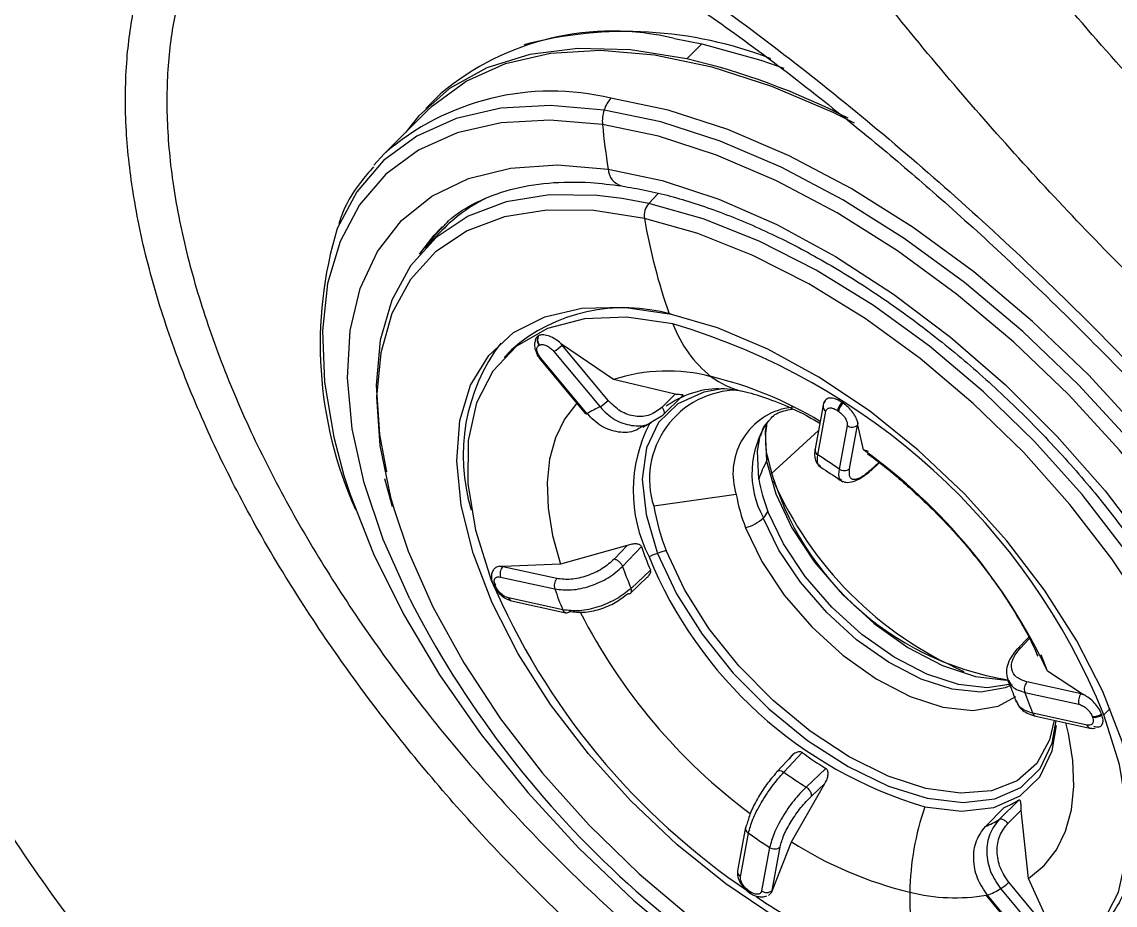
# Model space of a CAD drawing. Extents: x 0 to 84, y -21 to 126.
# Drawn here: x 63.902 to 65.599, y 61.303 to 62.675 of the extents above; entities that cross this region are included whole.
import ezdxf

# ---------------------------------------------------------------- set-up
doc = ezdxf.new("R2010")
doc.units = 0
doc.header["$MEASUREMENT"] = 0
doc.layers.add('1', color=4, linetype='Continuous')

# ---------------------------------------------------------------- blocks, each defined once
blk = doc.blocks.new('PRODIGY')
at = {"layer": '1', "color": 3, "linetype": 'Continuous', "lineweight": 25}
for p, q in [((64.9148, 62.6489), (64.9572, 62.6407)), ((64.9572, 62.6407), (64.9337, 62.6172)), ((64.552, 62.5634), (64.5285, 62.5399)), ((64.5313, 62.537), (64.4638, 62.4696)), ((64.4638, 62.4696), (64.4478, 62.4521)), ((64.8746, 62.3927), (64.8894, 62.4079)), ((64.8746, 62.3927), (64.8336, 62.4003)), ((64.9493, 62.3466), (64.8679, 62.3695)), ((64.5537, 62.3507), (64.5277, 62.3236)), ((64.5544, 62.357), (64.5303, 62.3288)), ((64.5509, 62.3535), (64.5543, 62.3567)), ((64.5303, 62.3288), (64.5357, 62.3343)), ((64.7028, 62.1869), (64.6988, 62.1829)), ((64.7028, 62.1869), (64.7038, 62.1875)), ((64.6615, 62.1655), (64.65, 62.1536)), ((64.7043, 62.1723), (64.7053, 62.1728)), ((64.7406, 62.1731), (64.7361, 62.1771)), ((64.7361, 62.1771), (64.7402, 62.1726)), ((64.7402, 62.1726), (64.7406, 62.1731)), ((64.8118, 62.0865), (64.7402, 62.1726)), ((64.8201, 62.1192), (64.7406, 62.1731)), ((64.7051, 62.1519), (64.7767, 62.0658)), ((64.7787, 62.0663), (64.7071, 62.1524)), ((64.7275, 62.1628), (64.7991, 62.0766)), ((64.9156, 62.0962), (64.8201, 62.1192)), ((64.9156, 62.0962), (64.8951, 62.0759)), ((64.9269, 62.0939), (64.8966, 62.064)), ((65.1452, 62.0791), (65.1328, 62.0114)), ((65.1473, 62.083), (65.1484, 62.0863)), ((65.1746, 62.0838), (65.1762, 62.0828)), ((64.8776, 62.0523), (64.8966, 62.064)), ((65.0987, 62.076), (65.0858, 62.0743)), ((65.1373, 62.0022), (65.1497, 62.0699)), ((65.1675, 62.0711), (65.1691, 62.07)), ((65.1826, 62.0478), (65.1702, 61.9801)), ((65.1864, 61.9807), (65.1989, 62.0484)), ((65.1991, 62.0523), (65.1989, 62.0484)), ((65.1989, 62.0484), (65.1993, 62.0488)), ((65.1993, 62.0488), (65.1991, 62.0523)), ((65.2081, 62.0099), (65.1993, 62.0488)), ((65.0647, 61.9729), (65.138, 62.0398)), ((65.216, 62.0074), (65.2081, 62.0099)), ((65.2192, 61.9776), (65.2322, 61.9898)), ((65.2317, 61.9903), (65.2205, 61.9797)), ((64.4644, 61.9655), (64.4764, 61.9221)), ((65.0105, 61.9408), (64.8825, 61.9224)), ((64.8412, 61.8612), (64.7377, 61.8326)), ((64.8412, 61.8612), (64.8213, 61.8405)), ((64.8633, 61.8596), (64.834, 61.829)), ((64.6485, 61.829), (64.6437, 61.8291)), ((64.6437, 61.8291), (64.648, 61.8285)), ((64.648, 61.8285), (64.6485, 61.829)), ((64.732, 61.81), (64.648, 61.8285)), ((64.7377, 61.8326), (64.6485, 61.829)), ((64.6447, 61.8124), (64.7287, 61.7939)), ((64.8463, 61.7876), (64.8724, 61.8124)), ((64.8472, 61.7948), (64.8772, 61.8233)), ((64.6321, 61.803), (64.6327, 61.8014)), ((64.6338, 61.8062), (64.637, 61.8004)), ((64.6366, 61.7986), (64.636, 61.8002)), ((64.7412, 61.7614), (64.6572, 61.7799)), ((64.6617, 61.7754), (64.7457, 61.757)), ((65.464, 61.7187), (65.4467, 61.7006)), ((65.4515, 61.7018), (65.4653, 61.7164)), ((65.4937, 61.6663), (65.4836, 61.6916)), ((65.5462, 61.6314), (65.4937, 61.6663)), ((65.5458, 61.631), (65.4617, 61.6494)), ((65.4584, 61.6333), (65.5425, 61.6148)), ((65.5462, 61.6314), (65.5458, 61.631)), ((65.5458, 61.631), (65.5504, 61.6295)), ((65.5504, 61.6295), (65.5462, 61.6314)), ((65.581, 61.5984), (65.5908, 61.608)), ((65.555, 61.5823), (65.4709, 61.6008)), ((65.4755, 61.5964), (65.5595, 61.5779)), ((65.563, 61.5962), (65.5636, 61.5946)), ((65.5774, 61.6), (65.578, 61.5985)), ((65.5697, 61.5794), (65.5654, 61.58)), ((65.1129, 61.5398), (65.0843, 61.5095)), ((65.0962, 61.5343), (65.0739, 61.5106)), ((65.119, 61.4862), (65.1496, 61.5151)), ((65.0964, 61.4012), (65.1481, 61.4919)), ((65.1274, 61.4723), (65.1481, 61.4919)), ((65.4262, 61.4542), (65.3972, 61.4249)), ((65.4187, 61.4359), (65.4489, 61.4658)), ((65.4321, 61.4298), (65.4526, 61.4502)), ((65.4643, 61.3441), (65.4526, 61.4502)), ((65.0249, 61.4238), (65.0125, 61.3562)), ((65.017, 61.347), (65.0295, 61.4146)), ((65.0666, 61.3259), (65.0964, 61.4011)), ((65.0623, 61.3925), (65.0499, 61.3249)), ((65.0662, 61.3254), (65.0786, 61.3931)), ((65.5052, 61.2522), (65.4336, 61.3383)), ((65.5057, 61.2526), (65.4643, 61.3441)), ((65.0321, 61.3236), (65.0305, 61.3247)), ((65.031, 61.322), (65.0326, 61.3209)), ((65.0603, 61.3178), (65.065, 61.3222)), ((65.065, 61.3222), (65.0666, 61.3259)), ((65.0662, 61.3254), (65.065, 61.3222)), ((65.0666, 61.3259), (65.0662, 61.3254)), ((65.3985, 61.3176), (65.4702, 61.2315)), ((65.4722, 61.2319), (65.4006, 61.3181)), ((65.4209, 61.3285), (65.4925, 61.2423))]:
    blk.add_line(p, q, dxfattribs=at)
at = {"layer": '1', "color": 3, "linetype": 'Continuous', "lineweight": 25, "flags": 128}
for points in [[(64.9572, 62.6407), (65.0488, 62.6153), (65.0841, 62.6029)], [(64.9337, 62.6172), (64.8464, 62.6311), (64.7648, 62.6335), (64.6901, 62.6241), (64.6234, 62.6032), (64.5655, 62.5711), (64.5175, 62.5282), (64.4976, 62.5033)], [(64.5313, 62.537), (64.539, 62.5445), (64.5911, 62.5828), (64.6525, 62.6102), (64.7224, 62.6262), (64.7998, 62.6307), (64.8835, 62.6236), (64.9724, 62.6049), (65.0651, 62.5749), (65.1603, 62.5342), (65.1933, 62.5178)], [(65.8841, 61.6583), (65.8364, 61.7544), (65.779, 61.8506), (65.7127, 61.9456), (65.6385, 62.038), (65.5574, 62.1264), (65.4706, 62.2095), (65.3794, 62.2862), (65.2851, 62.3553), (65.1891, 62.4157), (65.0928, 62.4667), (64.9976, 62.5075), (64.9049, 62.5374), (64.816, 62.5561)], [(64.8053, 62.5378), (64.7221, 62.5449), (64.6452, 62.5405), (64.5758, 62.5245), (64.5148, 62.4973), (64.4631, 62.4593), (64.4215, 62.4109), (64.3911, 62.354)], [(65.9473, 61.2931), (65.9441, 61.3743), (65.9293, 61.4611), (65.9033, 61.552), (65.8663, 61.6459), (65.819, 61.7414), (65.762, 61.837), (65.6961, 61.9314), (65.6223, 62.0232), (65.5418, 62.111), (65.4556, 62.1936), (65.365, 62.2697), (65.2713, 62.3383), (65.176, 62.3984), (65.0803, 62.4491), (64.9857, 62.4895), (64.8936, 62.5193), (64.8053, 62.5378)], [(64.8028, 62.5153), (64.7211, 62.5222), (64.6456, 62.5179), (64.5774, 62.5022), (64.5174, 62.4755), (64.4667, 62.4381), (64.4259, 62.3906), (64.3955, 62.3336), (64.3761, 62.2681), (64.368, 62.1949), (64.3712, 62.1151), (64.3856, 62.0299), (64.4016, 61.9702)], [(65.9246, 61.2926), (65.9214, 61.3724), (65.9069, 61.4575), (65.8813, 61.5469), (65.845, 61.6392), (65.7985, 61.7329), (65.7425, 61.8268), (65.6778, 61.9195), (65.6054, 62.0097), (65.5262, 62.0959), (65.4416, 62.1771), (65.3526, 62.2519), (65.2606, 62.3193), (65.1669, 62.3783), (65.0729, 62.428), (64.98, 62.4678), (64.8896, 62.497), (64.8028, 62.5153)], [(64.5033, 61.7791), (64.5026, 61.7805), (64.4625, 61.8706), (64.4329, 61.9585), (64.4144, 62.0428), (64.4071, 62.122), (64.4113, 62.1951), (64.4268, 62.2608), (64.4534, 62.3182), (64.4907, 62.3662), (64.5381, 62.4042), (64.5949, 62.4315), (64.6601, 62.4477), (64.7328, 62.4526), (64.8117, 62.4461)], [(64.8117, 62.4461), (64.8957, 62.4282), (64.9833, 62.3993), (65.0734, 62.3599), (65.1643, 62.3105), (65.2547, 62.2519), (65.3431, 62.185), (65.4282, 62.111), (65.5086, 62.0309), (65.5831, 61.9461), (65.6504, 61.8578), (65.7096, 61.7675), (65.7596, 61.6765), (65.7997, 61.5864), (65.8293, 61.4986), (65.8478, 61.4143), (65.8551, 61.335), (65.8509, 61.262)], [(64.8336, 62.4003), (64.7947, 62.405), (64.7205, 62.4058), (64.6533, 62.395), (64.5944, 62.3728), (64.5445, 62.3396), (64.5047, 62.2958), (64.4756, 62.2424), (64.4578, 62.1802), (64.4514, 62.1102), (64.4566, 62.0337), (64.4674, 61.9757)], [(65.8071, 61.3971), (65.8041, 61.4221), (65.7874, 61.5039), (65.7594, 61.5895), (65.7206, 61.6774), (65.6717, 61.7662), (65.6136, 61.8544), (65.5472, 61.9404), (65.4737, 62.0228), (65.3943, 62.1001), (65.3103, 62.171), (65.2233, 62.2344), (65.1347, 62.2891), (65.0461, 62.3342), (64.9589, 62.3689), (64.8746, 62.3927)], [(64.8679, 62.3695), (64.7894, 62.3816), (64.7166, 62.3824), (64.6506, 62.3718), (64.5927, 62.35), (64.5438, 62.3173), (64.5047, 62.2744), (64.4761, 62.2219), (64.4586, 62.1608), (64.4523, 62.0921), (64.4574, 62.0169), (64.4739, 61.9366), (64.4794, 61.9172)], [(64.5189, 62.314), (64.5415, 62.3435), (64.5509, 62.3535)], [(65.7705, 61.4719), (65.7643, 61.4967), (65.7368, 61.5807), (65.6987, 61.6671), (65.6507, 61.7543), (65.5937, 61.8409), (65.5285, 61.9253), (65.4562, 62.0062), (65.3783, 62.0821), (65.2958, 62.1518), (65.2104, 62.214), (65.1234, 62.2678), (65.0363, 62.312), (64.9507, 62.3461), (64.9493, 62.3466)], [(65.305, 61.1852), (65.2297, 61.2071), (65.1517, 61.2401), (65.0726, 61.2833), (64.9943, 61.336), (64.9184, 61.3969), (64.8468, 61.4646), (64.7809, 61.5376), (64.7223, 61.6144), (64.6722, 61.6931), (64.6318, 61.7721), (64.6021, 61.8495), (64.5835, 61.9236), (64.5766, 61.9929), (64.5816, 62.0556), (64.5982, 62.1105), (64.6262, 62.1563), (64.6649, 62.192), (64.7135, 62.2167), (64.7708, 62.23), (64.8356, 62.2315), (64.9064, 62.2212)], [(64.9122, 62.2056), (64.8402, 62.2158), (64.7747, 62.2134), (64.7174, 62.1984), (64.6696, 62.1712), (64.6326, 62.1324), (64.6072, 62.0831), (64.5941, 62.0245), (64.5936, 61.9579), (64.6056, 61.8851), (64.63, 61.8077)], [(65.305, 61.1852), (65.3758, 61.175), (65.4406, 61.1765), (65.4979, 61.1897), (65.5465, 61.2145), (65.5851, 61.2502), (65.6131, 61.2959), (65.6298, 61.3508), (65.6347, 61.4136), (65.6279, 61.4828), (65.6093, 61.557), (65.5795, 61.6344), (65.5392, 61.7133), (65.4891, 61.7921), (65.4305, 61.8688), (65.3646, 61.9418), (65.2929, 62.0096), (65.2171, 62.0704), (65.1388, 62.1231), (65.0597, 62.1664), (64.9816, 62.1993), (64.9064, 62.2212)], [(64.705, 62.1521), (64.7051, 62.1519), (64.7054, 62.1518), (64.7061, 62.152), (64.7071, 62.1524)], [(64.9862, 62.104), (64.9603, 62.0994), (64.92, 62.0816), (64.8899, 62.0524), (64.8713, 62.0129), (64.8647, 61.9646), (64.8705, 61.9093), (64.8884, 61.8491)], [(64.763, 62.0823), (64.744, 62.0578), (64.7297, 62.0287), (64.7207, 61.9957), (64.7169, 61.959), (64.7186, 61.9193), (64.7255, 61.877), (64.7377, 61.8326)], [(65.1455, 62.0802), (65.1454, 62.0799), (65.1452, 62.0791)], [(65.0574, 62.0521), (65.0554, 62.0382), (65.0577, 61.9925)], [(65.0455, 61.9645), (65.0433, 62.0078), (65.0478, 62.0316)], [(65.0577, 61.9925), (65.0717, 61.9418), (65.097, 61.8886), (65.132, 61.8355), (65.1752, 61.7852), (65.2244, 61.7402), (65.277, 61.7028), (65.3305, 61.6749), (65.3821, 61.6578), (65.4293, 61.6524), (65.4331, 61.6525)], [(64.4016, 61.9702), (64.4112, 61.9405), (64.4475, 61.8483), (64.494, 61.7545), (64.55, 61.6606), (64.6147, 61.5679), (64.6872, 61.4777), (64.7663, 61.3915), (64.851, 61.3104), (64.94, 61.2355), (65.032, 61.1681), (65.1257, 61.1091), (65.2196, 61.0594), (65.3125, 61.0196), (65.313, 61.0194)], [(64.4794, 61.9172), (64.5014, 61.8526), (64.5395, 61.7662), (64.5875, 61.679), (64.6445, 61.5924), (64.7098, 61.508), (64.782, 61.4271), (64.8599, 61.3512), (64.9424, 61.2815), (65.0278, 61.2193), (65.1148, 61.1655), (65.2019, 61.1212), (65.2875, 61.0871), (65.3703, 61.0638)], [(65.4341, 61.6453), (65.4001, 61.6403), (65.3554, 61.6453), (65.3064, 61.6613), (65.2556, 61.6877), (65.2055, 61.7231), (65.1587, 61.7657), (65.1174, 61.8134), (65.0838, 61.8638), (65.0595, 61.9144)], [(65.4386, 61.6448), (65.4279, 61.6401), (65.3901, 61.6336), (65.3458, 61.6382), (65.2973, 61.654), (65.2469, 61.68), (65.1973, 61.7149), (65.1509, 61.7571), (65.11, 61.8043), (65.0766, 61.8543), (65.0525, 61.9044)], [(65.0251, 61.889), (65.0502, 61.8366), (65.085, 61.7844), (65.1277, 61.735), (65.1761, 61.6909), (65.2279, 61.6543), (65.2805, 61.627), (65.3313, 61.6104), (65.3776, 61.6053), (65.4173, 61.6119), (65.4444, 61.6266)], [(64.8884, 61.8491), (64.9177, 61.7865), (64.9574, 61.7237), (65.0058, 61.6633), (65.0612, 61.6075), (65.1213, 61.5584), (65.184, 61.518), (65.2467, 61.4878), (65.3071, 61.469), (65.3629, 61.4622), (65.4119, 61.4679), (65.4521, 61.4856), (65.4822, 61.5148), (65.5009, 61.5543), (65.5069, 61.5894)], [(65.5039, 61.5901), (65.4969, 61.5594), (65.4772, 61.5228), (65.4468, 61.4961), (65.4068, 61.4805), (65.3588, 61.4765), (65.3046, 61.4842), (65.2461, 61.5033), (65.1856, 61.5332), (65.1253, 61.5728), (65.0676, 61.6204), (65.0145, 61.6744), (64.9681, 61.7327), (64.9301, 61.7932), (64.9019, 61.8535)], [(65.2989, 61.2005), (65.3709, 61.1904), (65.4364, 61.1928), (65.4937, 61.2078), (65.5415, 61.235), (65.5785, 61.2737), (65.6039, 61.323), (65.617, 61.3817), (65.6175, 61.4483), (65.6054, 61.5211), (65.581, 61.5984)], [(65.3031, 61.4554), (65.3601, 61.4485), (65.4101, 61.4542), (65.4513, 61.4724), (65.482, 61.5022), (65.5011, 61.5426), (65.5075, 61.5819)], [(65.4643, 61.3441), (65.4883, 61.3641), (65.5075, 61.3888), (65.5218, 61.4179), (65.5308, 61.4509), (65.5346, 61.4876), (65.533, 61.5273), (65.526, 61.5696), (65.522, 61.5861)], [(65.3996, 61.3197), (65.3995, 61.3196), (65.3988, 61.3187), (65.3985, 61.318), (65.3985, 61.3176), (65.3989, 61.3175), (65.3996, 61.3177), (65.4006, 61.3181)]]:
    blk.add_lwpolyline(points, dxfattribs=at)
at = {"layer": '1', "color": 3, "linetype": 'Continuous', "lineweight": 25}
for centre, radius, start, end in [((64.818, 62.247), 0.4133, 76.4564, 130.0486), ((64.839, 62.0389), 0.6208, 68.7307, 104.7742), ((64.6866, 61.5583), 1.0873, 62.7684, 76.8695), ((64.7235, 62.1727), 0.3944, 76.4328, 131.1711), ((64.849, 62.5245), 0.0456, 136.1957, 162.9996), ((64.859, 62.5205), 0.0564, 162.0901, 185.3289), ((65.92, 62.6232), 1.1224, 185.5189, 189.0806), ((64.8399, 62.4471), 0.0282, 182.0289, 255.0239), ((64.7325, 62.1782), 0.2485, 116.3701, 136.0416), ((64.8954, 62.3741), 0.0279, 138.3528, 189.5222), ((65.7752, 62.5258), 0.9207, 189.7734, 199.3172), ((64.9913, 62.1737), 0.6267, 163.281, 204.139), ((64.8365, 61.963), 0.2677, 74.2125, 130.8332), ((65.0888, 62.2713), 0.1885, 200.4001, 231.5849), ((64.6178, 61.2093), 1.0389, 21.9975, 73.5382), ((64.7138, 62.1807), 0.0126, 150.5597, 221.644), ((64.7148, 62.1812), 0.0127, 150.5849, 221.6188), ((64.877, 62.0012), 0.2905, 143.0428, 196.9011), ((64.6955, 62.2171), 0.063, 300.4787, 315.12), ((64.9034, 61.8629), 0.2695, 75.3214, 108.0188), ((64.8329, 61.5455), 0.5946, 58.8265, 76.4947), ((65.0483, 62.2246), 0.1267, 232.8441, 256.8314), ((65.0142, 61.9646), 0.1383, 90.5524, 197.7608), ((64.9868, 61.9602), 0.1449, 91.2184, 125.8418), ((64.7671, 62.131), 0.063, 300.4762, 315.1122), ((65.1544, 62.0779), 0.00929, 172.773, 239.8533), ((65.1978, 62.0626), 0.0315, 137.6268, 164.3484), ((65.1994, 62.0615), 0.0315, 137.6197, 164.3393), ((64.7773, 62.068), 0.00224, 255.934, 310.9112), ((64.8594, 61.9331), 0.1557, 112.8073, 121.2275), ((65.1094, 61.973), 0.104, 103.1426, 198.0314), ((65.0761, 61.9463), 0.2256, 152.3074, 206.9947), ((65.1788, 61.9735), 0.1439, 145.7203, 208.666), ((65.1903, 62.0588), 0.0135, 235.0059, 309.0955), ((65.142, 62.0102), 0.00929, 172.7891, 239.8488), ((65.0492, 61.9974), 0.00971, 330.0421, 22.4944), ((65.5044, 62.1054), 0.4582, 193.1578, 260.9732), ((64.7048, 61.3235), 0.8048, 54.6732, 57.493), ((64.6898, 61.2886), 0.8882, 25.1645, 54.2993), ((65.2211, 61.9049), 0.1855, 151.7978, 161.2618), ((65.1779, 61.9912), 0.0135, 235.0257, 309.0758), ((65.3037, 62.0101), 0.2622, 190.0246, 201.4002), ((65.596, 62.1934), 0.5764, 203.6645, 246.2274), ((65.2779, 61.9881), 0.2716, 190.0272, 201.3955), ((65.2374, 61.985), 0.3604, 190.0161, 201.4044), ((65.031, 61.927), 0.0312, 313.7242, 336.2719), ((65.0079, 61.9517), 0.065, 285.3208, 313.4059), ((65.2983, 62.0062), 0.459, 198.6228, 203.4687), ((64.9622, 61.6444), 0.2177, 109.8343, 113.5827), ((65.4955, 62.0972), 0.6701, 202.2178, 253.3176), ((64.9615, 61.6466), 0.2154, 106.0707, 109.8466), ((64.6603, 61.8176), 0.0164, 138.3053, 198.4637), ((65.2696, 61.9769), 0.46, 198.7585, 203.3302), ((65.6491, 62.2426), 1.1079, 203.1102, 236.055), ((64.7443, 61.7991), 0.0164, 138.3268, 198.4455), ((64.6366, 61.8051), 0.00492, 201.7476, 263.7709), ((64.6373, 61.8036), 0.00512, 206.1199, 262.8176), ((65.2453, 61.974), 0.547, 199.2248, 202.8702), ((65.8788, 62.4807), 1.5441, 207.0266, 247.3544), ((64.6636, 61.7819), 0.00674, 197.2176, 253.5594), ((64.7471, 61.7629), 0.00603, 194.5077, 319.8248), ((65.5677, 62.1646), 0.8969, 206.9553, 233.3454), ((65.474, 61.6385), 0.0164, 138.3166, 198.4524), ((64.9527, 61.4201), 0.5488, 19.2292, 22.863), ((65.5581, 61.62), 0.0164, 138.3176, 198.4513), ((65.4772, 61.6026), 0.00651, 196.1419, 254.6055), ((65.5657, 61.615), 0.019, 262.0055, 308.1918), ((65.5663, 61.6134), 0.019, 261.9672, 308.2126), ((65.5612, 61.5842), 0.00654, 196.2878, 254.6661), ((65.5103, 62.0912), 0.6797, 234.2235, 237.9473), ((65.4805, 62.0613), 0.6794, 234.3247, 237.8469), ((65.7145, 61.3148), 0.4347, 161.1285, 178.9175), ((65.3784, 61.576), 0.1307, 291.4162, 302.6053), ((65.3489, 61.5463), 0.1306, 291.7225, 302.3104), ((65.0334, 61.4222), 0.00855, 139.0409, 242.3486), ((65.4956, 62.0723), 0.8061, 234.6736, 237.4887), ((65.4215, 61.9098), 0.6037, 237.4129, 256.4266), ((65.0701, 61.4036), 0.0135, 235.0156, 309.0858), ((65.0217, 61.355), 0.00928, 172.7743, 239.8637), ((65.389, 61.3827), 0.063, 300.4688, 315.1197), ((65.0328, 61.3237), 0.00254, 156.8422, 222.9268), ((65.0342, 61.3226), 0.00229, 154.2542, 234.4588), ((65.494, 61.98), 0.8035, 235.7595, 255.948), ((65.0576, 61.3359), 0.0135, 235.0112, 309.0732), ((65.6206, 61.3134), 0.3409, 178.4002, 199.3402), ((65.3502, 61.6028), 0.2886, 255.8735, 279.6513), ((65.3404, 61.4612), 0.1553, 292.7906, 301.2337)]:
    blk.add_arc(centre, radius, start, end, dxfattribs=at)
for points, knots in [([(64.8012, 63.9735), (64.8037, 63.9753), (64.8086, 63.9789), (64.8163, 63.9839), (64.8242, 63.9887), (64.8325, 63.9931), (64.841, 63.9972), (64.8498, 64.001), (64.8589, 64.0045), (64.8682, 64.0077), (64.8778, 64.0106), (64.8877, 64.0131), (64.8979, 64.0154), (64.9158, 64.0187), (64.9425, 64.0219), (64.9799, 64.023), (65.0202, 64.021), (65.0783, 64.0139), (65.1577, 63.9968), (65.2635, 63.9622), (65.3782, 63.9141), (65.501, 63.8527), (65.6295, 63.7791), (65.7619, 63.694), (65.8959, 63.5993), (66.0288, 63.4975), (66.1598, 63.3894), (66.2865, 63.2775), (66.408, 63.163), (66.5235, 63.0476), (66.616, 62.9493), (66.6883, 62.8689), (66.7611, 62.7854), (66.8499, 62.6783), (66.9509, 62.5476), (67.0451, 62.4154), (67.1302, 62.2841), (67.1925, 62.1771), (67.2365, 62.0938), (67.2764, 62.0126), (67.3181, 61.9155), (67.3482, 61.8257), (67.3654, 61.7586), (67.3748, 61.7113), (67.3809, 61.6666), (67.3844, 61.6118), (67.3808, 61.5503), (67.3678, 61.503), (67.355, 61.4745), (67.3474, 61.4603), (67.3389, 61.4471), (67.3296, 61.4347), (67.3194, 61.4231), (67.3083, 61.4124), (67.3002, 61.406), (67.2962, 61.4028)], [0, 0, 0, 0, 0.004883, 0.009758, 0.014625, 0.019486, 0.024341, 0.029192, 0.03404, 0.038886, 0.043732, 0.048578, 0.053425, 0.058275, 0.073506, 0.088791, 0.104429, 0.120053, 0.152277, 0.184337, 0.217093, 0.250019, 0.28294, 0.31568, 0.348072, 0.379986, 0.41085, 0.44174, 0.471349, 0.500021, 0.528633, 0.543413, 0.558266, 0.588766, 0.620005, 0.651889, 0.684302, 0.717058, 0.733552, 0.74999, 0.782751, 0.815644, 0.831839, 0.848056, 0.86405, 0.879986, 0.910777, 0.941717, 0.950085, 0.95843, 0.966757, 0.975072, 0.98338, 0.991688, 1, 1, 1, 1]), ([(67.2962, 61.4028), (67.2938, 61.401), (67.289, 61.3975), (67.2815, 61.3926), (67.2737, 61.3879), (67.2656, 61.3836), (67.2572, 61.3795), (67.2424, 61.3731), (67.2203, 61.3655), (67.178, 61.3561), (67.1181, 61.3516), (67.0346, 61.3589), (66.9399, 61.3796), (66.8342, 61.4141), (66.7193, 61.462), (66.5966, 61.5233), (66.4679, 61.5974), (66.3356, 61.6823), (66.2017, 61.7767), (66.0682, 61.879), (65.9371, 61.9873), (65.8111, 62.0987), (65.6901, 62.2125), (65.5741, 62.3285), (65.4619, 62.4477), (65.3524, 62.5714), (65.247, 62.6985), (65.146, 62.8293), (65.0525, 62.9608), (64.9673, 63.0922), (64.8923, 63.2208), (64.8291, 63.3444), (64.7877, 63.4415), (64.7612, 63.5149), (64.7395, 63.5848), (64.7207, 63.666), (64.7121, 63.7518), (64.7168, 63.8258), (64.7297, 63.8731), (64.7425, 63.9017), (64.7501, 63.9158), (64.7585, 63.9292), (64.7679, 63.9416), (64.7781, 63.9531), (64.7891, 63.9639), (64.7972, 63.9703), (64.8012, 63.9735)], [0, 0, 0, 0, 0.004758, 0.009523, 0.014296, 0.019078, 0.023871, 0.028675, 0.043482, 0.058308, 0.089246, 0.120007, 0.151923, 0.18434, 0.217084, 0.250004, 0.282921, 0.31567, 0.347965, 0.38, 0.41125, 0.441743, 0.470853, 0.499986, 0.529052, 0.558285, 0.58922, 0.619987, 0.651901, 0.684318, 0.717064, 0.749983, 0.782902, 0.799267, 0.815661, 0.847968, 0.879989, 0.910766, 0.941693, 0.950075, 0.95843, 0.966763, 0.975081, 0.98339, 0.991694, 1, 1, 1, 1]), ([(65.1096, 63.9351), (65.1135, 63.9363), (65.12, 63.9382), (65.1366, 63.9394), (65.155, 63.9391), (65.1787, 63.9372), (65.2146, 63.9317), (65.2616, 63.9203), (65.3137, 63.9041), (65.3696, 63.8835), (65.4389, 63.8539), (65.5156, 63.8166), (65.6154, 63.7623), (65.7355, 63.6893), (65.879, 63.5913), (66.0506, 63.4617), (66.2452, 63.2981), (66.4329, 63.1205), (66.5886, 62.9591), (66.7156, 62.8172), (66.8359, 62.6716), (66.9478, 62.524), (67.0468, 62.3796), (67.122, 62.2566), (67.1781, 62.1534), (67.2212, 62.0641), (67.2552, 61.9814), (67.2783, 61.911), (67.292, 61.8557), (67.2978, 61.8182), (67.2997, 61.7937), (67.2999, 61.7755), (67.2989, 61.7607), (67.2975, 61.7552), (67.2967, 61.752)], [0, 0, 0, 0, 0.031041, 0.052097, 0.066047, 0.079433, 0.105022, 0.129894, 0.149066, 0.1724, 0.19626, 0.225548, 0.251511, 0.29249, 0.335755, 0.377561, 0.439685, 0.50081, 0.540563, 0.581311, 0.622587, 0.664407, 0.707769, 0.749332, 0.777085, 0.8074, 0.841448, 0.870026, 0.895557, 0.922835, 0.936536, 0.950414, 0.970793, 1, 1, 1, 1]), ([(67.2346, 61.6628), (67.2335, 61.662), (67.2294, 61.6589), (67.2197, 61.6524), (67.2026, 61.6429), (67.1771, 61.6326), (67.1438, 61.6242), (67.1045, 61.6197), (67.0607, 61.6198), (67.0176, 61.624), (66.9656, 61.6331), (66.9012, 61.6493), (66.813, 61.6797), (66.7149, 61.7221), (66.6076, 61.777), (66.5007, 61.8394), (66.3949, 61.908), (66.2882, 61.9829), (66.1889, 62.0582), (66.0586, 62.1637), (65.9082, 62.296), (65.7641, 62.4368), (65.6426, 62.5647), (65.5463, 62.6727), (65.4456, 62.7942), (65.3547, 62.912), (65.2733, 63.0266), (65.1986, 63.1424), (65.1354, 63.2512), (65.0797, 63.3607), (65.0367, 63.4612), (65.0049, 63.5565), (64.9861, 63.6401), (64.9791, 63.7125), (64.9819, 63.7665), (64.9908, 63.8099), (65.0019, 63.8392), (65.0139, 63.8607), (65.0235, 63.8745), (65.0336, 63.8866), (65.0444, 63.8975), (65.0525, 63.9039), (65.0565, 63.9071)], [0, 0, 0, 0, 0.002544, 0.009578, 0.021219, 0.037652, 0.05713, 0.076877, 0.097003, 0.117446, 0.131728, 0.159187, 0.189676, 0.223158, 0.253824, 0.287649, 0.316511, 0.343526, 0.376279, 0.398001, 0.450322, 0.499995, 0.520493, 0.558243, 0.589228, 0.619997, 0.65486, 0.684289, 0.718063, 0.749981, 0.784439, 0.815642, 0.849525, 0.879959, 0.907932, 0.927316, 0.950175, 0.961569, 0.97134, 0.981004, 0.990558, 1, 1, 1, 1]), ([(63.9016, 63.049), (63.9039, 63.0508), (63.9086, 63.0543), (63.916, 63.0594), (63.9236, 63.0641), (63.9315, 63.0686), (63.9397, 63.0728), (63.9481, 63.0767), (63.9568, 63.0803), (63.9657, 63.0837), (63.9749, 63.0867), (63.9844, 63.0895), (63.9941, 63.0921), (64.0041, 63.0943), (64.0334, 63.1), (64.086, 63.1043), (64.1697, 63.0977), (64.2633, 63.0785), (64.3493, 63.0516), (64.4222, 63.0236), (64.4982, 62.9912), (64.5981, 62.9427), (64.724, 62.8724), (64.8554, 62.7899), (64.9902, 62.6963), (65.1275, 62.5922), (65.2654, 62.4789), (65.4025, 62.3577), (65.5369, 62.23), (65.6667, 62.0973), (65.7908, 61.9612), (65.9074, 61.8234), (66.0155, 61.6855), (66.1135, 61.5494), (66.2008, 61.4164), (66.276, 61.2884), (66.3392, 61.166), (66.3896, 61.0509), (66.4275, 60.9437), (66.452, 60.8462), (66.4637, 60.7583), (66.4627, 60.6811), (66.4497, 60.6143), (66.4308, 60.572), (66.414, 60.5466), (66.404, 60.5339), (66.3931, 60.522), (66.3814, 60.5111), (66.3687, 60.501), (66.3551, 60.4918), (66.3453, 60.4865), (66.3404, 60.4838)], [0, 0, 0, 0, 0.004625, 0.009247, 0.013868, 0.018487, 0.023108, 0.027729, 0.032353, 0.03698, 0.041611, 0.046246, 0.050888, 0.055537, 0.060193, 0.090833, 0.121356, 0.152443, 0.183442, 0.199119, 0.214803, 0.246313, 0.278137, 0.309743, 0.341735, 0.373635, 0.405691, 0.437787, 0.469921, 0.502041, 0.534049, 0.566217, 0.598233, 0.630176, 0.661887, 0.693724, 0.725135, 0.756699, 0.78788, 0.818973, 0.849555, 0.880311, 0.910511, 0.940699, 0.949175, 0.95764, 0.966099, 0.974559, 0.983026, 0.991504, 1, 1, 1, 1]), ([(64.2195, 63.0089), (64.2258, 63.0103), (64.2367, 63.0127), (64.2596, 63.0132), (64.2836, 63.0117), (64.3114, 63.0081), (64.3431, 63.0022), (64.3856, 62.9919), (64.4464, 62.9731), (64.5288, 62.9408), (64.6203, 62.8979), (64.7135, 62.8481), (64.8062, 62.7933), (64.9042, 62.7302), (65.0113, 62.6555), (65.1224, 62.5717), (65.2273, 62.487), (65.3258, 62.4026), (65.4271, 62.3109), (65.5312, 62.211), (65.629, 62.1113), (65.7185, 62.0151), (65.8063, 61.9156), (65.8901, 61.8148), (65.9676, 61.7155), (66.0346, 61.6245), (66.0912, 61.5424), (66.1363, 61.473), (66.1768, 61.4072), (66.2186, 61.3348), (66.2595, 61.2572), (66.2934, 61.1852), (66.3193, 61.1229), (66.3395, 61.0671), (66.3555, 61.0141), (66.366, 60.9681), (66.371, 60.935), (66.373, 60.9122), (66.3736, 60.894), (66.3729, 60.8752), (66.3712, 60.8663), (66.3702, 60.8614)], [0, 0, 0, 0, 0.03199, 0.055423, 0.073395, 0.091127, 0.108707, 0.126141, 0.154724, 0.188907, 0.222633, 0.25278, 0.281667, 0.31049, 0.342274, 0.376819, 0.407432, 0.433071, 0.462271, 0.495979, 0.525724, 0.551841, 0.580676, 0.612362, 0.639068, 0.666916, 0.692243, 0.71224, 0.730074, 0.753601, 0.782046, 0.807972, 0.830004, 0.852352, 0.876735, 0.902841, 0.923066, 0.935232, 0.951568, 0.973218, 1, 1, 1, 1]), ([(66.2769, 60.8172), (66.2751, 60.8157), (66.2688, 60.8105), (66.2547, 60.7995), (66.2307, 60.7828), (66.1961, 60.7625), (66.1524, 60.7424), (66.1022, 60.7253), (66.0479, 60.7125), (65.9946, 60.7049), (65.9326, 60.701), (65.8562, 60.7023), (65.7564, 60.7142), (65.6444, 60.7388), (65.528, 60.7755), (65.4039, 60.8259), (65.272, 60.8913), (65.149, 60.9641), (65.0146, 61.0546), (64.8869, 61.153), (64.7548, 61.2703), (64.6166, 61.4075), (64.4935, 61.5503), (64.3857, 61.6966), (64.3079, 61.8151), (64.2398, 61.9347), (64.1809, 62.0563), (64.1338, 62.1742), (64.0966, 62.294), (64.0728, 62.4068), (64.0612, 62.5162), (64.0625, 62.6146), (64.0751, 62.7023), (64.092, 62.7615), (64.1096, 62.8067), (64.1255, 62.84), (64.1447, 62.8721), (64.1622, 62.897), (64.178, 62.9169), (64.1941, 62.9348), (64.2109, 62.9516), (64.2228, 62.962), (64.2287, 62.9671)], [0, 0, 0, 0, 0.002785, 0.009902, 0.021466, 0.037655, 0.057219, 0.076882, 0.097008, 0.11745, 0.132702, 0.15919, 0.190556, 0.223166, 0.255976, 0.287658, 0.324312, 0.361874, 0.386183, 0.433133, 0.467211, 0.500044, 0.558231, 0.588419, 0.619983, 0.653875, 0.684278, 0.717767, 0.749971, 0.784468, 0.815633, 0.849804, 0.879949, 0.907795, 0.91743, 0.935023, 0.950469, 0.961569, 0.97134, 0.981004, 0.990558, 1, 1, 1, 1]), ([(64.2869, 62.9485), (64.2836, 62.9458), (64.2772, 62.9402), (64.2679, 62.9316), (64.2588, 62.9227), (64.2501, 62.9135), (64.2416, 62.9041), (64.2334, 62.8943), (64.2256, 62.8843), (64.218, 62.874), (64.2106, 62.8635), (64.2036, 62.8527), (64.186, 62.8237), (64.1619, 62.7733), (64.1428, 62.7081), (64.1329, 62.6516), (64.1281, 62.6064), (64.1262, 62.5593), (64.1276, 62.4935), (64.1369, 62.4069), (64.1606, 62.2973), (64.1959, 62.1836), (64.242, 62.0682), (64.2986, 61.9519), (64.3642, 61.8374), (64.4376, 61.7252), (64.5167, 61.6178), (64.6005, 61.5157), (64.6878, 61.4194), (64.78, 61.3272), (64.8789, 61.2376), (64.9837, 61.1518), (65.0939, 61.0712), (65.2077, 60.9976), (65.3243, 60.9318), (65.4418, 60.8757), (65.558, 60.8305), (65.6713, 60.7965), (65.7793, 60.7745), (65.8813, 60.7647), (65.9755, 60.7668), (66.0476, 60.7778), (66.1004, 60.7916), (66.1372, 60.8044), (66.1717, 60.8194), (66.2001, 60.8347), (66.2234, 60.8495), (66.2423, 60.8628), (66.2542, 60.8724), (66.2601, 60.8773)], [0, 0, 0, 0, 0.005308, 0.010609, 0.015905, 0.021198, 0.026489, 0.031779, 0.03707, 0.042363, 0.04766, 0.052963, 0.058272, 0.089198, 0.120018, 0.135961, 0.151943, 0.168167, 0.184354, 0.217126, 0.250022, 0.282948, 0.315705, 0.347767, 0.379985, 0.410877, 0.44174, 0.471359, 0.499971, 0.52865, 0.558261, 0.589155, 0.620008, 0.651917, 0.684317, 0.716997, 0.749993, 0.782921, 0.815675, 0.847661, 0.879947, 0.911209, 0.926507, 0.94173, 0.956494, 0.971348, 0.980905, 0.990452, 1, 1, 1, 1]), ([(65.5813, 62.9103), (65.5868, 62.9014), (65.6148, 62.8558), (65.6727, 62.7773), (65.7534, 62.6759), (65.8285, 62.59), (65.878, 62.5396), (65.8977, 62.5195)], [0, 0, 0, 0, 0.064935, 0.33223, 0.588183, 0.836293, 1, 1, 1, 1]), ([(64.4473, 62.4493), (64.4405, 62.4415), (64.4199, 62.4182), (64.4023, 62.3881), (64.3946, 62.3645), (64.3936, 62.3617)], [0, 0, 0, 0, 0.306097, 0.916832, 1, 1, 1, 1]), ([(64.5547, 62.3555), (64.5577, 62.3589), (64.5722, 62.3751), (64.6066, 62.3954), (64.6581, 62.4158), (64.7178, 62.4258), (64.7764, 62.4268), (64.8164, 62.4219), (64.8326, 62.4198)], [0, 0, 0, 0, 0.054667, 0.262795, 0.468501, 0.668986, 0.865704, 1, 1, 1, 1]), ([(64.8326, 62.4198), (64.8452, 62.4177), (64.8818, 62.4115), (64.946, 62.3941), (65.0252, 62.3645), (65.1065, 62.3259), (65.1886, 62.2788), (65.2702, 62.2239), (65.3502, 62.162), (65.4272, 62.0939), (65.5002, 62.0207), (65.568, 61.9435), (65.6296, 61.8634), (65.6842, 61.7816), (65.7308, 61.6994), (65.769, 61.6181), (65.7982, 61.5389), (65.818, 61.4632), (65.8283, 61.392), (65.8293, 61.3265), (65.8211, 61.2676), (65.8039, 61.2161), (65.7815, 61.1751), (65.7611, 61.1549), (65.7523, 61.1463)], [0, 0, 0, 0, 0.024498, 0.071255, 0.118071, 0.164954, 0.211921, 0.258966, 0.30607, 0.353216, 0.400382, 0.44755, 0.494694, 0.541791, 0.588821, 0.635765, 0.682601, 0.729324, 0.775952, 0.822545, 0.869217, 0.916247, 0.964084, 1, 1, 1, 1]), ([(64.6991, 62.1821), (64.6984, 62.1798), (64.6971, 62.1753), (64.6975, 62.1681), (64.6991, 62.1637), (64.6998, 62.162)], [0, 0, 0, 0, 0.386111, 0.766876, 1, 1, 1, 1]), ([(64.7361, 62.1771), (64.7332, 62.1792), (64.7273, 62.1834), (64.7182, 62.1875), (64.7098, 62.1893), (64.7058, 62.1881), (64.7038, 62.1875)], [0, 0, 0, 0, 0.246611, 0.49938, 0.752588, 1, 1, 1, 1]), ([(64.7071, 62.1524), (64.7055, 62.1547), (64.7022, 62.1593), (64.7007, 62.1655), (64.7014, 62.1701), (64.7034, 62.1716), (64.7043, 62.1723)], [0, 0, 0, 0, 0.279443, 0.558955, 0.779356, 1, 1, 1, 1]), ([(64.7053, 62.1728), (64.707, 62.1733), (64.7103, 62.1742), (64.7168, 62.1718), (64.7228, 62.1678), (64.7259, 62.1645), (64.7275, 62.1628)], [0, 0, 0, 0, 0.2796381, 0.559227, 0.7796136, 1, 1, 1, 1]), ([(64.6998, 62.162), (64.7001, 62.161), (64.7011, 62.1575), (64.7034, 62.1543), (64.705, 62.1521)], [0, 0, 0, 0, 0.276829, 1, 1, 1, 1]), ([(64.9269, 62.0939), (64.9272, 62.094), (64.928, 62.0944), (64.9281, 62.0948), (64.9275, 62.0951), (64.9256, 62.0955), (64.922, 62.0959), (64.9178, 62.0961), (64.9156, 62.0962)], [0, 0, 0, 0, 0.09421, 0.190503, 0.298316, 0.42452, 0.701625, 1, 1, 1, 1]), ([(64.9866, 62.1051), (64.9867, 62.1051), (64.9874, 62.1052), (64.9993, 62.1051), (65.0141, 62.1022), (65.0205, 62.101)], [0, 0, 0, 0, 0.137968, 0.632801, 1, 1, 1, 1]), ([(65.0205, 62.101), (65.0262, 62.0996), (65.0419, 62.0959), (65.075, 62.0842), (65.1103, 62.0688), (65.1332, 62.0554), (65.1401, 62.0513)], [0, 0, 0, 0, 0.184384, 0.514256, 0.85333, 1, 1, 1, 1]), ([(64.8951, 62.0759), (64.8891, 62.0714), (64.8771, 62.0623), (64.8537, 62.0608), (64.8302, 62.0683), (64.8179, 62.0804), (64.8118, 62.0865)], [0, 0, 0, 0, 0.249807, 0.500229, 0.750483, 1, 1, 1, 1]), ([(65.1529, 62.0904), (65.1519, 62.0897), (65.1499, 62.0883), (65.1475, 62.0853), (65.1458, 62.0818), (65.1453, 62.0792), (65.1451, 62.0779)], [0, 0, 0, 0, 0.249599, 0.500071, 0.750419, 1, 1, 1, 1]), ([(65.1746, 62.0838), (65.1717, 62.0855), (65.1659, 62.089), (65.1579, 62.0907), (65.1514, 62.0901), (65.1494, 62.0876), (65.1484, 62.0863)], [0, 0, 0, 0, 0.247675, 0.501037, 0.75379, 1, 1, 1, 1]), ([(65.1991, 62.0523), (65.1984, 62.0547), (65.197, 62.0595), (65.1917, 62.068), (65.1846, 62.0764), (65.179, 62.0806), (65.1762, 62.0828)], [0, 0, 0, 0, 0.246674, 0.499539, 0.75267, 1, 1, 1, 1]), ([(64.8649, 62.0468), (64.8613, 62.0442), (64.8508, 62.0366), (64.8277, 62.0361), (64.8005, 62.0448), (64.786, 62.0591), (64.7787, 62.0663)], [0, 0, 0, 0, 0.148572, 0.432355, 0.716167, 1, 1, 1, 1]), ([(64.7991, 62.0766), (64.8063, 62.0694), (64.8208, 62.055), (64.8479, 62.0468), (64.8681, 62.0462), (64.8765, 62.0516), (64.8776, 62.0523)], [0, 0, 0, 0, 0.318208, 0.6364, 0.954567, 1, 1, 1, 1]), ([(64.8951, 62.0759), (64.8956, 62.0753), (64.8965, 62.0741), (64.8978, 62.0715), (64.8988, 62.0685), (64.8985, 62.066), (64.8977, 62.0646), (64.897, 62.0642), (64.8966, 62.064)], [0, 0, 0, 0, 0.124723, 0.24934, 0.500051, 0.750693, 0.875354, 1, 1, 1, 1]), ([(65.0613, 62.0548), (65.0624, 62.0563), (65.0676, 62.0638), (65.0782, 62.07), (65.0927, 62.0723), (65.0972, 62.0731)], [0, 0, 0, 0, 0.149733, 0.735627, 1, 1, 1, 1]), ([(65.1497, 62.0699), (65.1504, 62.0714), (65.1516, 62.0744), (65.1565, 62.0755), (65.162, 62.0743), (65.1657, 62.0722), (65.1675, 62.0711)], [0, 0, 0, 0, 0.279499, 0.559017, 0.779354, 1, 1, 1, 1]), ([(65.1691, 62.07), (65.1714, 62.0683), (65.1759, 62.0647), (65.1805, 62.0581), (65.1828, 62.0522), (65.1827, 62.0492), (65.1826, 62.0478)], [0, 0, 0, 0, 0.279652, 0.559228, 0.779594, 1, 1, 1, 1]), ([(64.8655, 62.0453), (64.8686, 62.0471), (64.8725, 62.0494), (64.8773, 62.0514), (64.8783, 62.0518)], [0, 0, 0, 0, 0.779489, 1, 1, 1, 1]), ([(65.0486, 62.031), (65.0496, 62.035), (65.0521, 62.0456), (65.0578, 62.0513), (65.0613, 62.0548)], [0, 0, 0, 0, 0.3823203, 1, 1, 1, 1]), ([(65.0588, 61.999), (65.0578, 62.0062), (65.055, 62.0253), (65.057, 62.041), (65.0582, 62.0507)], [0, 0, 0, 0, 0.377457, 1, 1, 1, 1]), ([(65.1327, 62.0107), (65.1324, 62.0076), (65.1318, 62.0015), (65.1333, 61.9938), (65.1362, 61.9876), (65.1393, 61.9852), (65.1409, 61.984)], [0, 0, 0, 0, 0.248883, 0.498588, 0.749217, 1, 1, 1, 1]), ([(65.1415, 61.9851), (65.14, 61.9857), (65.1356, 61.9874), (65.1367, 61.9964), (65.1373, 62.0022)], [0, 0, 0, 0, 0.346572, 1, 1, 1, 1]), ([(65.2138, 62.0039), (65.2161, 62.0024), (65.2361, 61.9887), (65.2739, 61.9568), (65.3249, 61.9091), (65.3721, 61.857), (65.4138, 61.8032), (65.4479, 61.7504), (65.4694, 61.7116), (65.4769, 61.6931), (65.4784, 61.6895)], [0, 0, 0, 0, 0.020311, 0.176702, 0.335077, 0.494209, 0.652634, 0.809024, 0.9623, 1, 1, 1, 1]), ([(65.1381, 61.9854), (65.1479, 61.9791), (65.1605, 61.971), (65.173, 61.9621), (65.1758, 61.9601)], [0, 0, 0, 0, 0.779238, 1, 1, 1, 1]), ([(65.1702, 61.9801), (65.1695, 61.9743), (65.1684, 61.9655), (65.1727, 61.9638), (65.1741, 61.9632)], [0, 0, 0, 0, 0.672445, 1, 1, 1, 1]), ([(65.2205, 61.9797), (65.2152, 61.9752), (65.2045, 61.9662), (65.1925, 61.9625), (65.1854, 61.9667), (65.1861, 61.976), (65.1864, 61.9807)], [0, 0, 0, 0, 0.249836, 0.500229, 0.750501, 1, 1, 1, 1]), ([(65.173, 61.9624), (65.1756, 61.9611), (65.1807, 61.9586), (65.1919, 61.9603), (65.2048, 61.966), (65.2139, 61.9733), (65.2184, 61.9769)], [0, 0, 0, 0, 0.251244, 0.501618, 0.750887, 1, 1, 1, 1]), ([(65.8648, 60.3293), (65.8223, 60.3191), (65.7776, 60.3117), (65.6845, 60.3033), (65.636, 60.3021), (65.4859, 60.3083), (65.3795, 60.3251), (65.1599, 60.3844), (65.0469, 60.4269), (64.8211, 60.5356), (64.7085, 60.6018), (64.4907, 60.754), (64.3856, 60.84), (64.189, 61.0262), (64.0976, 61.1264), (63.9337, 61.3348), (63.8611, 61.443), (63.7391, 61.6611), (63.6896, 61.7709), (63.6532, 61.8784)], [0, 0, 0, 0, 0.0625, 0.0625, 0.125, 0.125, 0.25, 0.25, 0.375, 0.375, 0.5, 0.5, 0.625, 0.625, 0.75, 0.75, 0.875, 0.875, 1, 1, 1, 1]), ([(64.8633, 61.8596), (64.863, 61.8602), (64.8624, 61.8614), (64.8607, 61.8627), (64.8583, 61.8635), (64.8542, 61.864), (64.8483, 61.8637), (64.8436, 61.8621), (64.8412, 61.8612)], [0, 0, 0, 0, 0.0940385, 0.1901024, 0.2977653, 0.4237541, 0.7010051, 1, 1, 1, 1]), ([(64.635, 61.8256), (64.6339, 61.8241), (64.6318, 61.8213), (64.6303, 61.8156), (64.6302, 61.8095), (64.6314, 61.8053), (64.632, 61.8032)], [0, 0, 0, 0, 0.2534769, 0.5061375, 0.7554558, 1, 1, 1, 1]), ([(64.6437, 61.8291), (64.6413, 61.8286), (64.6368, 61.8278), (64.6346, 61.8248), (64.6336, 61.8234)], [0, 0, 0, 0, 0.55094, 1, 1, 1, 1]), ([(64.7287, 61.7939), (64.7371, 61.7929), (64.7538, 61.7909), (64.7841, 61.7976), (64.8131, 61.8104), (64.827, 61.8228), (64.834, 61.829)], [0, 0, 0, 0, 0.250026, 0.500038, 0.750012, 1, 1, 1, 1]), ([(64.8213, 61.8405), (64.8154, 61.8352), (64.8035, 61.8247), (64.7789, 61.8135), (64.7533, 61.8076), (64.7391, 61.8092), (64.732, 61.81)], [0, 0, 0, 0, 0.249813, 0.500217, 0.750496, 1, 1, 1, 1]), ([(64.8213, 61.8405), (64.8219, 61.8403), (64.8231, 61.84), (64.8257, 61.8386), (64.8289, 61.8363), (64.8316, 61.8333), (64.8332, 61.8308), (64.8338, 61.8296), (64.834, 61.829)], [0, 0, 0, 0, 0.124705, 0.249371, 0.500017, 0.750639, 0.875291, 1, 1, 1, 1]), ([(65.9031, 60.063), (65.897, 60.0615), (65.8849, 60.0587), (65.8665, 60.0548), (65.8479, 60.0513), (65.8292, 60.048), (65.8102, 60.0451), (65.7911, 60.0426), (65.7718, 60.0403), (65.7325, 60.0364), (65.6721, 60.0331), (65.5885, 60.034), (65.5025, 60.0402), (65.4137, 60.052), (65.3231, 60.0691), (65.1995, 60.0993), (65.0415, 60.1508), (64.8491, 60.2336), (64.657, 60.3366), (64.4681, 60.4584), (64.2856, 60.5968), (64.1123, 60.7496), (63.9507, 60.9145), (63.8275, 61.0597), (63.7371, 61.1791), (63.6735, 61.2701), (63.6144, 61.362), (63.5599, 61.4546), (63.5104, 61.5474), (63.4748, 61.6217), (63.4503, 61.6773), (63.4348, 61.7143), (63.4202, 61.7512), (63.4064, 61.7878), (63.398, 61.8122), (63.3938, 61.8243)], [0, 0, 0, 0, 0.00766, 0.015306, 0.022938, 0.030557, 0.038166, 0.045764, 0.053355, 0.060938, 0.091709, 0.122248, 0.153213, 0.183946, 0.215071, 0.24603, 0.308423, 0.371082, 0.433937, 0.496903, 0.559901, 0.622875, 0.685804, 0.748678, 0.78012, 0.811538, 0.843012, 0.874368, 0.905822, 0.937182, 0.949798, 0.962378, 0.974932, 0.987469, 1, 1, 1, 1]), ([(64.636, 61.8002), (64.6354, 61.8024), (64.6342, 61.8068), (64.6362, 61.811), (64.6398, 61.813), (64.6431, 61.8126), (64.6447, 61.8124)], [0, 0, 0, 0, 0.279599, 0.559187, 0.779538, 1, 1, 1, 1]), ([(64.8724, 61.8124), (64.8732, 61.8129), (64.8747, 61.8142), (64.8763, 61.8166), (64.8775, 61.819), (64.8779, 61.8213), (64.8774, 61.8227), (64.8772, 61.8233)], [0, 0, 0, 0, 0.204108, 0.440823, 0.643018, 0.823468, 1, 1, 1, 1]), ([(64.6331, 61.8006), (64.6336, 61.7995), (64.6347, 61.7969), (64.6383, 61.7916), (64.6443, 61.7848), (64.6515, 61.7796), (64.6574, 61.7766), (64.6603, 61.7758), (64.6617, 61.7755)], [0, 0, 0, 0, 0.099385, 0.228272, 0.482141, 0.736846, 0.866762, 1, 1, 1, 1]), ([(64.6572, 61.7799), (64.6549, 61.7807), (64.6504, 61.7822), (64.644, 61.7874), (64.6392, 61.7931), (64.6375, 61.7968), (64.6366, 61.7986)], [0, 0, 0, 0, 0.279467, 0.558998, 0.779424, 1, 1, 1, 1]), ([(64.8472, 61.7948), (64.84, 61.789), (64.8257, 61.7776), (64.7965, 61.7652), (64.7663, 61.7585), (64.7496, 61.7605), (64.7412, 61.7614)], [0, 0, 0, 0, 0.2499851, 0.4999715, 0.749965, 1, 1, 1, 1]), ([(64.8459, 61.787), (64.8464, 61.7874), (64.8474, 61.7881), (64.8481, 61.79), (64.848, 61.7923), (64.8475, 61.794), (64.8472, 61.7948)], [0, 0, 0, 0, 0.259325, 0.518983, 0.768497, 1, 1, 1, 1]), ([(64.7517, 61.759), (64.7588, 61.7582), (64.773, 61.7565), (64.7989, 61.7618), (64.8238, 61.7721), (64.8359, 61.7819), (64.842, 61.7867)], [0, 0, 0, 0, 0.249786, 0.500149, 0.75046, 1, 1, 1, 1]), ([(64.842, 61.7867), (64.8427, 61.7866), (64.8442, 61.7864), (64.8454, 61.7868), (64.8459, 61.787)], [0, 0, 0, 0, 0.481455, 1, 1, 1, 1]), ([(65.4465, 61.7007), (65.443, 61.6965), (65.4362, 61.6882), (65.4309, 61.675), (65.4292, 61.6622), (65.4316, 61.6548), (65.4328, 61.6511)], [0, 0, 0, 0, 0.251232, 0.5009457, 0.7504382, 1, 1, 1, 1]), ([(65.4617, 61.6494), (65.4558, 61.6515), (65.444, 61.6556), (65.4367, 61.6688), (65.4382, 61.685), (65.4471, 61.6962), (65.4515, 61.7018)], [0, 0, 0, 0, 0.249773, 0.500136, 0.750447, 1, 1, 1, 1]), ([(65.4515, 61.7018), (65.4507, 61.7019), (65.4493, 61.7022), (65.4482, 61.7018), (65.4476, 61.7016)], [0, 0, 0, 0, 0.481432, 1, 1, 1, 1]), ([(65.4313, 61.6537), (65.4352, 61.6444), (65.4401, 61.6325), (65.4441, 61.6209), (65.4449, 61.6184)], [0, 0, 0, 0, 0.77988, 1, 1, 1, 1]), ([(65.4334, 61.652), (65.435, 61.6483), (65.4388, 61.6394), (65.4512, 61.6356), (65.4584, 61.6333)], [0, 0, 0, 0, 0.414324, 1, 1, 1, 1]), ([(65.4444, 61.6208), (65.4456, 61.6179), (65.4481, 61.6122), (65.4552, 61.6051), (65.4644, 61.5994), (65.4721, 61.5973), (65.476, 61.5962)], [0, 0, 0, 0, 0.25011, 0.499851, 0.749408, 1, 1, 1, 1]), ([(65.4709, 61.6008), (65.4637, 61.6031), (65.4508, 61.6073), (65.4468, 61.6167), (65.4451, 61.6209)], [0, 0, 0, 0, 0.554846, 1, 1, 1, 1]), ([(65.5774, 61.6), (65.5761, 61.6029), (65.5733, 61.6087), (65.5664, 61.6172), (65.5584, 61.6247), (65.5531, 61.6279), (65.5504, 61.6295)], [0, 0, 0, 0, 0.247571, 0.500797, 0.753665, 1, 1, 1, 1]), ([(65.5425, 61.6148), (65.5447, 61.6141), (65.5492, 61.6125), (65.5556, 61.6073), (65.5604, 61.6016), (65.5622, 61.598), (65.563, 61.5962)], [0, 0, 0, 0, 0.279466, 0.558996, 0.779363, 1, 1, 1, 1]), ([(65.5636, 61.5946), (65.5642, 61.5924), (65.5654, 61.588), (65.5635, 61.5837), (65.5598, 61.5818), (65.5566, 61.5821), (65.555, 61.5823)], [0, 0, 0, 0, 0.279653, 0.559224, 0.779593, 1, 1, 1, 1]), ([(65.5697, 61.5794), (65.5717, 61.5795), (65.5757, 61.5797), (65.5792, 61.5838), (65.5805, 61.5902), (65.5788, 61.5957), (65.578, 61.5985)], [0, 0, 0, 0, 0.246608, 0.499408, 0.752568, 1, 1, 1, 1]), ([(65.5592, 61.5779), (65.5611, 61.5776), (65.5639, 61.577), (65.5665, 61.5775), (65.5674, 61.5776)], [0, 0, 0, 0, 0.663227, 1, 1, 1, 1]), ([(65.1129, 61.5398), (65.1122, 61.5402), (65.1109, 61.541), (65.1083, 61.5412), (65.1056, 61.5407), (65.1016, 61.539), (65.0966, 61.5356), (65.0938, 61.5315), (65.0924, 61.5294)], [0, 0, 0, 0, 0.094273, 0.190456, 0.298304, 0.424559, 0.701654, 1, 1, 1, 1]), ([(65.073, 61.5089), (65.0678, 61.5029), (65.0574, 61.4909), (65.043, 61.4681), (65.0316, 61.4454), (65.0285, 61.4337), (65.027, 61.4278)], [0, 0, 0, 0, 0.2498073, 0.5002253, 0.7504956, 1, 1, 1, 1]), ([(65.0295, 61.4146), (65.0313, 61.4215), (65.035, 61.4352), (65.0488, 61.4617), (65.0661, 61.4883), (65.0783, 61.5024), (65.0843, 61.5095)], [0, 0, 0, 0, 0.250026, 0.500038, 0.75003, 1, 1, 1, 1]), ([(65.073, 61.5089), (65.0731, 61.5093), (65.0734, 61.5102), (65.0746, 61.5114), (65.0769, 61.5121), (65.0798, 61.5116), (65.0824, 61.5106), (65.0837, 61.5099), (65.0843, 61.5095)], [0, 0, 0, 0, 0.124661, 0.249297, 0.500012, 0.750755, 0.875269, 1, 1, 1, 1]), ([(65.1481, 61.4919), (65.1494, 61.4941), (65.1519, 61.4984), (65.1531, 61.5044), (65.1531, 61.5088), (65.1526, 61.5115), (65.1514, 61.5137), (65.1502, 61.5146), (65.1496, 61.5151)], [0, 0, 0, 0, 0.298202, 0.575095, 0.701463, 0.809426, 0.905756, 1, 1, 1, 1]), ([(65.119, 61.4862), (65.1124, 61.4794), (65.0993, 61.466), (65.0816, 61.4396), (65.0678, 61.4132), (65.0642, 61.3994), (65.0623, 61.3925)], [0, 0, 0, 0, 0.249982, 0.499971, 0.749969, 1, 1, 1, 1]), ([(65.1268, 61.4767), (65.1264, 61.4776), (65.1256, 61.4794), (65.1236, 61.4821), (65.1214, 61.4844), (65.1198, 61.4856), (65.119, 61.4862)], [0, 0, 0, 0, 0.2594, 0.518925, 0.768405, 1, 1, 1, 1]), ([(65.0786, 61.3931), (65.0802, 61.3989), (65.0833, 61.4106), (65.0953, 61.4329), (65.1107, 61.4551), (65.1218, 61.4666), (65.1274, 61.4723)], [0, 0, 0, 0, 0.24976, 0.500134, 0.750447, 1, 1, 1, 1]), ([(65.1274, 61.4723), (65.1274, 61.4729), (65.1275, 61.4742), (65.127, 61.4758), (65.1268, 61.4767)], [0, 0, 0, 0, 0.481501, 1, 1, 1, 1]), ([(65.4526, 61.4502), (65.4527, 61.4526), (65.4529, 61.4572), (65.4523, 61.4619), (65.4516, 61.4646), (65.4509, 61.4658), (65.45, 61.4663), (65.4492, 61.466), (65.4489, 61.4658)], [0, 0, 0, 0, 0.298202, 0.575159, 0.701472, 0.809415, 0.905796, 1, 1, 1, 1]), ([(65.4187, 61.4359), (65.4131, 61.4287), (65.402, 61.4144), (65.3979, 61.3849), (65.4034, 61.3542), (65.4151, 61.337), (65.4209, 61.3285)], [0, 0, 0, 0, 0.249992, 0.499977, 0.749974, 1, 1, 1, 1]), ([(65.4276, 61.4339), (65.4267, 61.4345), (65.4249, 61.4356), (65.4224, 61.4364), (65.4202, 61.4365), (65.4192, 61.4361), (65.4187, 61.4359)], [0, 0, 0, 0, 0.259534, 0.518998, 0.76853, 1, 1, 1, 1]), ([(65.4006, 61.3181), (65.3947, 61.3267), (65.3831, 61.3438), (65.3775, 61.3745), (65.3814, 61.4039), (65.392, 61.4179), (65.3972, 61.4249)], [0, 0, 0, 0, 0.250037, 0.50005, 0.750026, 1, 1, 1, 1]), ([(65.4336, 61.3383), (65.4287, 61.3456), (65.4188, 61.3602), (65.4142, 61.3864), (65.418, 61.4116), (65.4274, 61.4238), (65.4321, 61.4298)], [0, 0, 0, 0, 0.249776, 0.500138, 0.750445, 1, 1, 1, 1]), ([(65.4321, 61.4298), (65.4314, 61.4306), (65.4301, 61.4321), (65.4284, 61.4333), (65.4276, 61.4339)], [0, 0, 0, 0, 0.4813, 1, 1, 1, 1]), ([(65.6307, 61.4252), (65.6285, 61.3988), (65.6239, 61.3459), (65.5999, 61.2912), (65.5744, 61.2688), (65.5658, 61.2613)], [0, 0, 0, 0, 0.396372, 0.795153, 1, 1, 1, 1]), ([(65.0124, 61.3552), (65.0123, 61.3539), (65.012, 61.3512), (65.0131, 61.3453), (65.0163, 61.3375), (65.0219, 61.3301), (65.027, 61.3249), (65.0298, 61.3229), (65.0312, 61.3218)], [0, 0, 0, 0, 0.132691, 0.261174, 0.510096, 0.754062, 0.876242, 1, 1, 1, 1]), ([(65.0305, 61.3247), (65.0283, 61.3265), (65.0238, 61.33), (65.0192, 61.3366), (65.0168, 61.3425), (65.017, 61.3455), (65.017, 61.347)], [0, 0, 0, 0, 0.279705, 0.559224, 0.779592, 1, 1, 1, 1]), ([(65.0499, 61.3249), (65.0493, 61.3233), (65.0481, 61.3203), (65.0432, 61.3192), (65.0376, 61.3204), (65.0339, 61.3225), (65.0321, 61.3236)], [0, 0, 0, 0, 0.279507, 0.559033, 0.779377, 1, 1, 1, 1]), ([(65.0328, 61.3208), (65.0351, 61.3195), (65.0397, 61.317), (65.0473, 61.3155), (65.0536, 61.3155), (65.0568, 61.3168), (65.058, 61.3173)], [0, 0, 0, 0, 0.2695467, 0.5461666, 0.8285697, 1, 1, 1, 1])]:
    blk.add_open_spline(points, degree=3, knots=knots, dxfattribs=at)

msp = doc.modelspace()

# ---------------------------------------------------------------- block references
at = {"layer": '1'}
msp.add_blockref('PRODIGY', (0, 0), dxfattribs=at)

doc.saveas('drawing.dxf')
